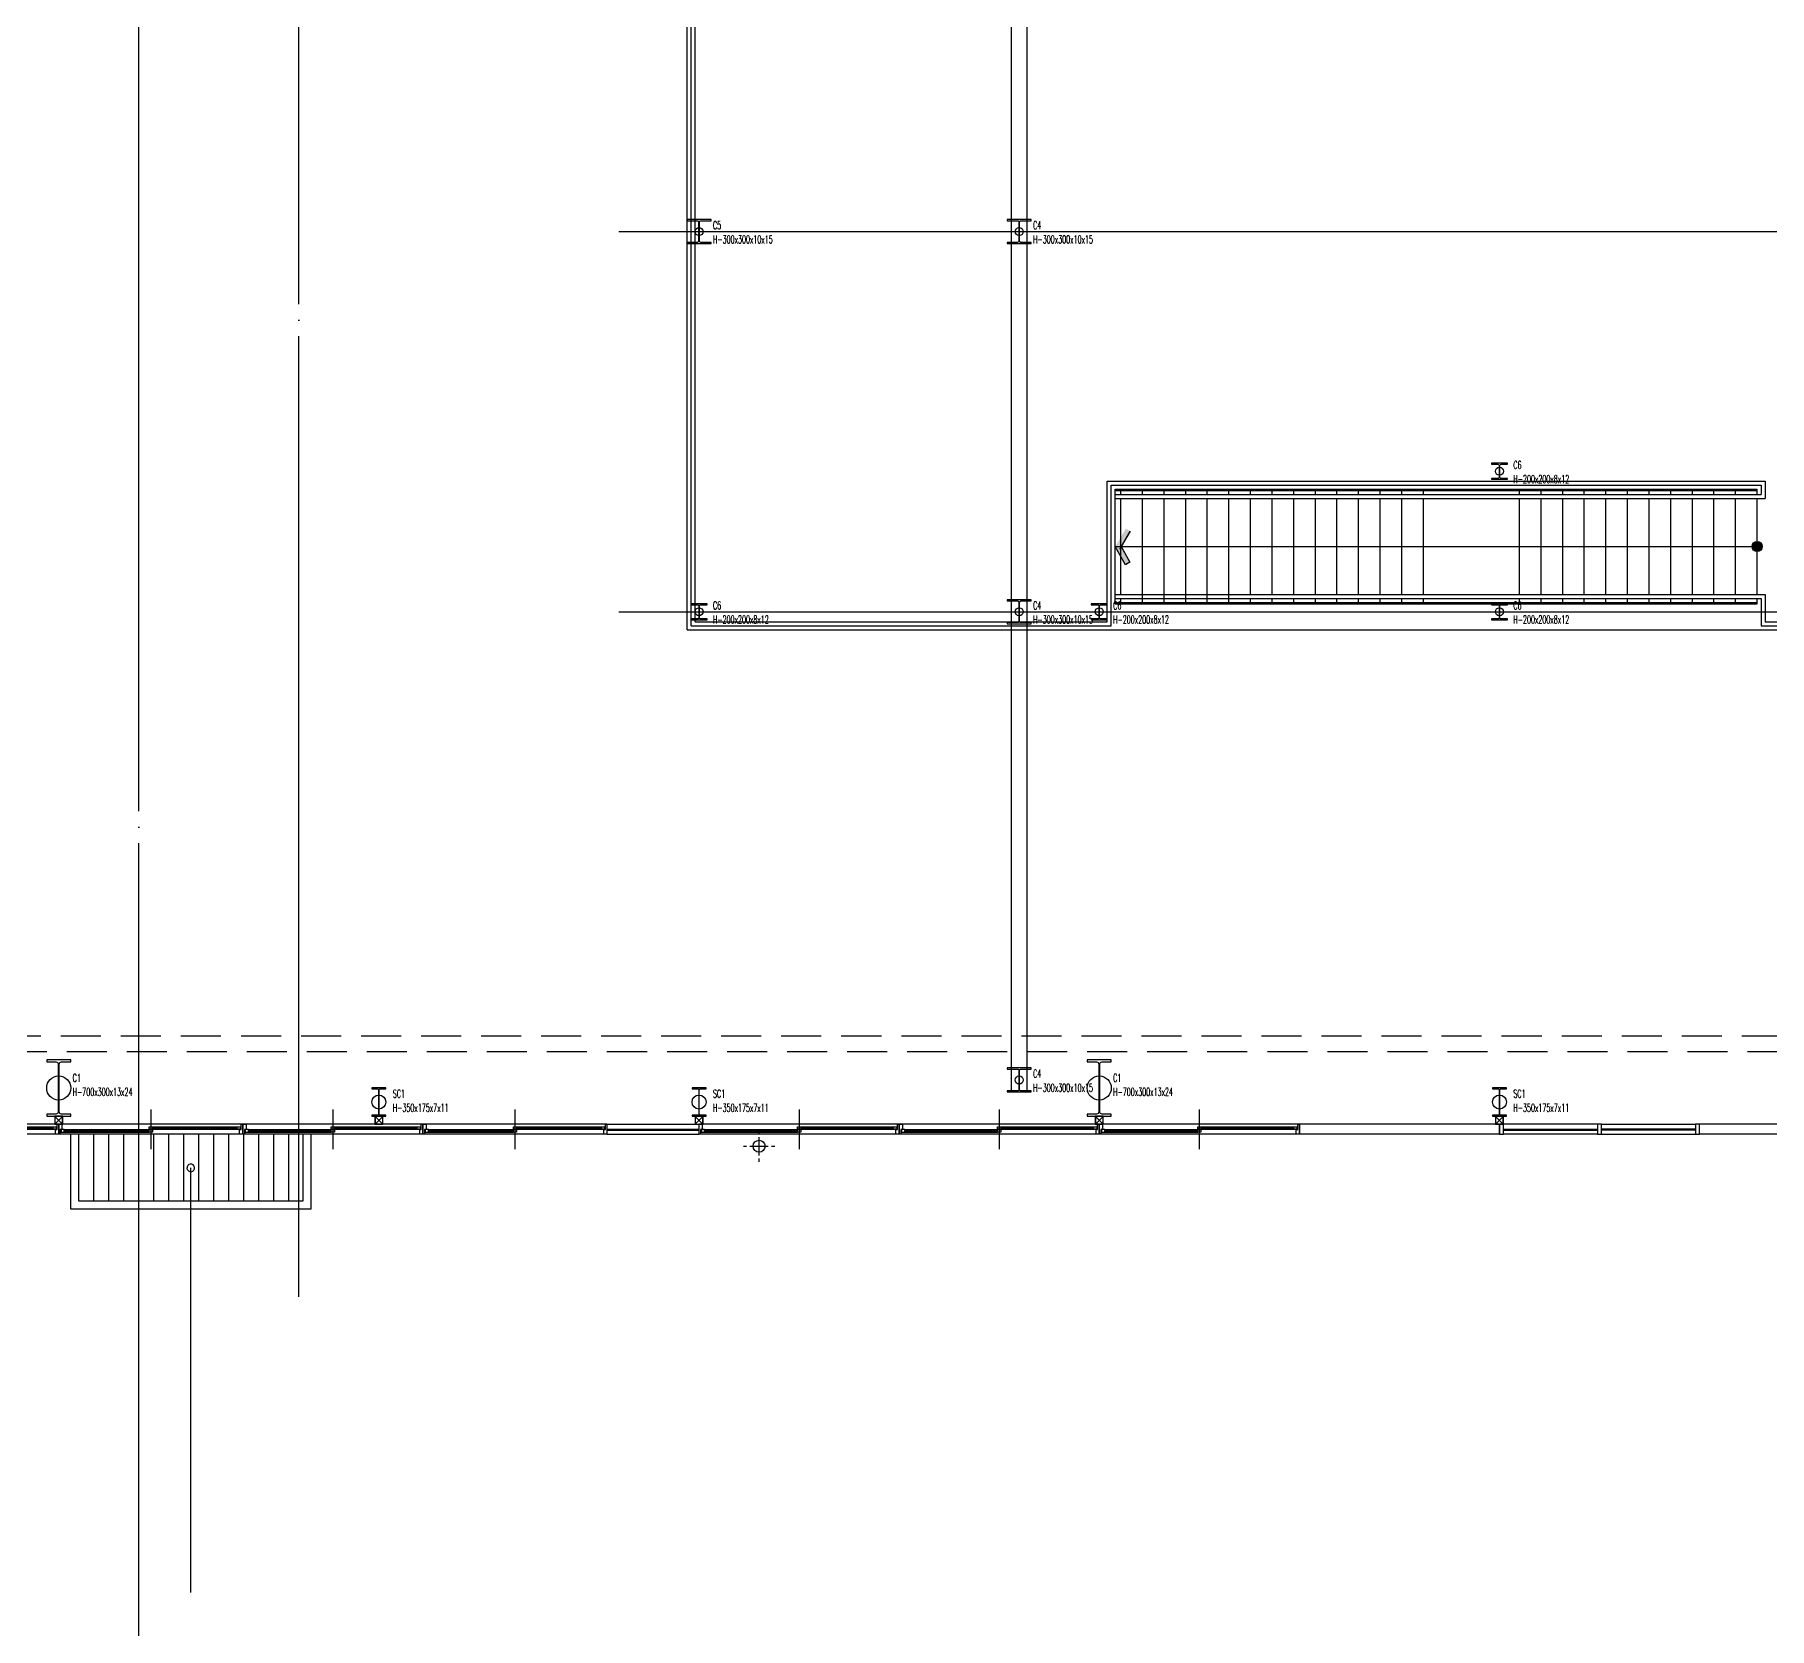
# Model space of a CAD drawing. Header units: millimetres. Extents: x 10462777 to 22643323, y 453826 to 1389191.
# Drawn here: x 11488073 to 11509745, y 562207 to 582117 of the extents above; entities that cross this region are included whole.
import ezdxf
from ezdxf.enums import TextEntityAlignment as Align

# ---------------------------------------------------------------- set-up
doc = ezdxf.new("R2010")
doc.units = ezdxf.units.MM
doc.header["$LTSCALE"] = 200
doc.header["$MEASUREMENT"] = 0
doc.linetypes.add('CEN', pattern=[62, 60, -1, 0, -1])
doc.linetypes.add('HIDDEN', pattern=[3.75, 2.5, -1.25])
doc.layers.get('0').update_dxf_attribs({"linetype": 'CONTINUOUS'})
for name, color, linetype in [('CEN', 1, 'CONTINUOUS'), ('CEN2', 8, 'CEN'), ('COL', 2, 'CONTINUOUS'), ('EL', 9, 'CONTINUOUS'), ('HAT', 5, 'CONTINUOUS'), ('HATCH', 8, 'CONTINUOUS'), ('lea', 7, 'CONTINUOUS'), ('lead', 7, 'CONTINUOUS'), ('panel', 4, 'CONTINUOUS'), ('PIPE', 4, 'CONTINUOUS'), ('tab6', 5, 'HIDDEN'), ('win', 6, 'CONTINUOUS')]:
    doc.layers.add(name, color=color, linetype=linetype)
doc.layers.add('No_Print', color=153, linetype='CONTINUOUS', plot=False)
doc.styles.add('HYwulM', font='txt.shx ', dxfattribs={"bigfont": ' whgtxt.shx'})

msp = doc.modelspace()

# ---------------------------------------------------------------- hatches: boundary and pattern name
at = {"layer": 'EL'}
h = msp.add_hatch(color=253, dxfattribs=at)
h.paths.add_polyline_path([(11501705.11983, 575945.75645), (11501760.67752, 575912.99071), (11501647.76989, 575721.54417), (11501573.2949, 575722.23366)])
h.paths.add_polyline_path([(11501757.1058, 575527.19293), (11501700.951, 575495.46143), (11501573.2949, 575722.23366), (11501647.28082, 575721.5487)])
h = msp.add_hatch(color=253, dxfattribs=at)
h.paths.add_polyline_path([(11509593.2949, 575784.73366), (11509593.2949, 575659.73366, 1)])
h.paths.add_polyline_path([(11509593.2949, 575784.73366, 0.4142135624), (11509530.7949, 575722.23366), (11509593.2949, 575722.23366)])
h.paths.add_polyline_path([(11509593.2949, 575659.73366), (11509593.2949, 575722.23366), (11509530.7949, 575722.23366, 0.4142135624)])

# ---------------------------------------------------------------- linework, layer by layer
at = {"color": 253}
for p, q in [((11488523.2949, 567442.23366), (11488523.2949, 568379.73366)), ((11488623.2949, 567542.23366), (11488623.2949, 568379.73366)), ((11491423.2949, 568379.73366), (11491423.2949, 567542.23366)), ((11491523.2949, 568379.73366), (11491523.2949, 567442.23366)), ((11491523.2949, 567442.23366), (11488523.2949, 567442.23366)), ((11491423.2949, 567542.23366), (11488623.2949, 567542.23366))]:
    msp.add_line(p, q, dxfattribs=at)
at = {"layer": 'CEN', "color": 253}
for p, q in [((11495373.2949, 579657.23366), (11513704.26752, 579657.23366)), ((11495373.2949, 574907.23366), (11513704.26752, 574907.23366))]:
    msp.add_line(p, q, dxfattribs=at)
at = {"layer": 'CEN2', "color": 253}
for p, q in [((11491373.2949, 566349.28543), (11491373.2949, 613829.28543)), ((11489373.2949, 560014.35276), (11489373.2949, 592907.23366))]:
    msp.add_line(p, q, dxfattribs=at)
at = {"layer": 'COL', "color": 253}
for points in [[(11496368.2949, 579538.23366, -0.4142135624), (11496352.2949, 579522.23366), (11496223.2949, 579522.23366), (11496223.2949, 579507.23366), (11496523.2949, 579507.23366), (11496523.2949, 579522.23366), (11496394.2949, 579522.23366, -0.4142135624), (11496378.2949, 579538.23366), (11496378.2949, 579776.23366, -0.4142135624), (11496394.2949, 579792.23366), (11496523.2949, 579792.23366), (11496523.2949, 579807.23366), (11496223.2949, 579807.23366), (11496223.2949, 579792.23366), (11496352.2949, 579792.23366, -0.4142135624), (11496368.2949, 579776.23366)], [(11500368.2949, 579538.23366, -0.4142135624), (11500352.2949, 579522.23366), (11500223.2949, 579522.23366), (11500223.2949, 579507.23366), (11500523.2949, 579507.23366), (11500523.2949, 579522.23366), (11500394.2949, 579522.23366, -0.4142135624), (11500378.2949, 579538.23366), (11500378.2949, 579776.23366, -0.4142135624), (11500394.2949, 579792.23366), (11500523.2949, 579792.23366), (11500523.2949, 579807.23366), (11500223.2949, 579807.23366), (11500223.2949, 579792.23366), (11500352.2949, 579792.23366, -0.4142135624), (11500368.2949, 579776.23366)], [(11506369.2949, 576590.23366, -0.4142135624), (11506353.2949, 576574.23366), (11506273.2949, 576574.23366), (11506273.2949, 576562.23366), (11506473.2949, 576562.23366), (11506473.2949, 576574.23366), (11506393.2949, 576574.23366, -0.4142135624), (11506377.2949, 576590.23366), (11506377.2949, 576734.23366, -0.4142135624), (11506393.2949, 576750.23366), (11506473.2949, 576750.23366), (11506473.2949, 576762.23366), (11506273.2949, 576762.23366), (11506273.2949, 576750.23366), (11506353.2949, 576750.23366, -0.4142135624), (11506369.2949, 576734.23366)], [(11496369.2949, 574835.23366, -0.4142135624), (11496353.2949, 574819.23366), (11496273.2949, 574819.23366), (11496273.2949, 574807.23366), (11496473.2949, 574807.23366), (11496473.2949, 574819.23366), (11496393.2949, 574819.23366, -0.4142135624), (11496377.2949, 574835.23366), (11496377.2949, 574979.23366, -0.4142135624), (11496393.2949, 574995.23366), (11496473.2949, 574995.23366), (11496473.2949, 575007.23366), (11496273.2949, 575007.23366), (11496273.2949, 574995.23366), (11496353.2949, 574995.23366, -0.4142135624), (11496369.2949, 574979.23366)], [(11500368.2949, 574788.23366, -0.4142135624), (11500352.2949, 574772.23366), (11500223.2949, 574772.23366), (11500223.2949, 574757.23366), (11500523.2949, 574757.23366), (11500523.2949, 574772.23366), (11500394.2949, 574772.23366, -0.4142135624), (11500378.2949, 574788.23366), (11500378.2949, 575026.23366, -0.4142135624), (11500394.2949, 575042.23366), (11500523.2949, 575042.23366), (11500523.2949, 575057.23366), (11500223.2949, 575057.23366), (11500223.2949, 575042.23366), (11500352.2949, 575042.23366, -0.4142135624), (11500368.2949, 575026.23366)], [(11501369.2949, 574835.23366, -0.4142135624), (11501353.2949, 574819.23366), (11501273.2949, 574819.23366), (11501273.2949, 574807.23366), (11501473.2949, 574807.23366), (11501473.2949, 574819.23366), (11501393.2949, 574819.23366, -0.4142135624), (11501377.2949, 574835.23366), (11501377.2949, 574979.23366, -0.4142135624), (11501393.2949, 574995.23366), (11501473.2949, 574995.23366), (11501473.2949, 575007.23366), (11501273.2949, 575007.23366), (11501273.2949, 574995.23366), (11501353.2949, 574995.23366, -0.4142135624), (11501369.2949, 574979.23366)], [(11506369.2949, 574835.23366, -0.4142135624), (11506353.2949, 574819.23366), (11506273.2949, 574819.23366), (11506273.2949, 574807.23366), (11506473.2949, 574807.23366), (11506473.2949, 574819.23366), (11506393.2949, 574819.23366, -0.4142135624), (11506377.2949, 574835.23366), (11506377.2949, 574979.23366, -0.4142135624), (11506393.2949, 574995.23366), (11506473.2949, 574995.23366), (11506473.2949, 575007.23366), (11506273.2949, 575007.23366), (11506273.2949, 574995.23366), (11506353.2949, 574995.23366, -0.4142135624), (11506369.2949, 574979.23366)], [(11488366.7949, 568659.23366, -0.4142135624), (11488338.7949, 568631.23366), (11488223.2949, 568631.23366), (11488223.2949, 568607.23366), (11488523.2949, 568607.23366), (11488523.2949, 568631.23366), (11488407.7949, 568631.23366, -0.4142135624), (11488379.7949, 568659.23366), (11488379.7949, 569255.23366, -0.4142135624), (11488407.7949, 569283.23366), (11488523.2949, 569283.23366), (11488523.2949, 569307.23366), (11488223.2949, 569307.23366), (11488223.2949, 569283.23366), (11488338.7949, 569283.23366, -0.4142135624), (11488366.7949, 569255.23366)], [(11501366.7949, 568659.23366, -0.4142135624), (11501338.7949, 568631.23366), (11501223.2949, 568631.23366), (11501223.2949, 568607.23366), (11501523.2949, 568607.23366), (11501523.2949, 568631.23366), (11501407.7949, 568631.23366, -0.4142135624), (11501379.7949, 568659.23366), (11501379.7949, 569255.23366, -0.4142135624), (11501407.7949, 569283.23366), (11501523.2949, 569283.23366), (11501523.2949, 569307.23366), (11501223.2949, 569307.23366), (11501223.2949, 569283.23366), (11501338.7949, 569283.23366, -0.4142135624), (11501366.7949, 569255.23366)], [(11500368.2949, 568938.23366, -0.4142135624), (11500352.2949, 568922.23366), (11500223.2949, 568922.23366), (11500223.2949, 568907.23366), (11500523.2949, 568907.23366), (11500523.2949, 568922.23366), (11500394.2949, 568922.23366, -0.4142135624), (11500378.2949, 568938.23366), (11500378.2949, 569176.23366, -0.4142135624), (11500394.2949, 569192.23366), (11500523.2949, 569192.23366), (11500523.2949, 569207.23366), (11500223.2949, 569207.23366), (11500223.2949, 569192.23366), (11500352.2949, 569192.23366, -0.4142135624), (11500368.2949, 569176.23366)], [(11492369.7949, 568632.23366, -0.4142135624), (11492355.7949, 568618.23366), (11492285.7949, 568618.23366), (11492285.7949, 568607.23366), (11492460.7949, 568607.23366), (11492460.7949, 568618.23366), (11492390.7949, 568618.23366, -0.4142135624), (11492376.7949, 568632.23366), (11492376.7949, 568932.23366, -0.4142135624), (11492390.7949, 568946.23366), (11492460.7949, 568946.23366), (11492460.7949, 568957.23366), (11492285.7949, 568957.23366), (11492285.7949, 568946.23366), (11492355.7949, 568946.23366, -0.4142135624), (11492369.7949, 568932.23366)], [(11496369.7949, 568632.23366, -0.4142135624), (11496355.7949, 568618.23366), (11496285.7949, 568618.23366), (11496285.7949, 568607.23366), (11496460.7949, 568607.23366), (11496460.7949, 568618.23366), (11496390.7949, 568618.23366, -0.4142135624), (11496376.7949, 568632.23366), (11496376.7949, 568932.23366, -0.4142135624), (11496390.7949, 568946.23366), (11496460.7949, 568946.23366), (11496460.7949, 568957.23366), (11496285.7949, 568957.23366), (11496285.7949, 568946.23366), (11496355.7949, 568946.23366, -0.4142135624), (11496369.7949, 568932.23366)], [(11506369.7949, 568632.23366, -0.4142135624), (11506355.7949, 568618.23366), (11506285.7949, 568618.23366), (11506285.7949, 568607.23366), (11506460.7949, 568607.23366), (11506460.7949, 568618.23366), (11506390.7949, 568618.23366, -0.4142135624), (11506376.7949, 568632.23366), (11506376.7949, 568932.23366, -0.4142135624), (11506390.7949, 568946.23366), (11506460.7949, 568946.23366), (11506460.7949, 568957.23366), (11506285.7949, 568957.23366), (11506285.7949, 568946.23366), (11506355.7949, 568946.23366, -0.4142135624), (11506369.7949, 568932.23366)]]:
    msp.add_lwpolyline(points, format="xyb", close=True, dxfattribs=at)
at = {"layer": 'EL', "color": 253, "ltscale": 10}
for p, q in [((11496273.2949, 574732.23366), (11496273.2949, 590651.23366)), ((11496323.2949, 574782.23366), (11496323.2949, 590601.23366)), ((11501473.2949, 574782.23366), (11501473.2949, 576537.23366)), ((11501523.2949, 574732.23366), (11501523.2949, 576487.23366)), ((11501573.2949, 575007.23366), (11501573.2949, 576437.23366)), ((11501573.2949, 575122.23366), (11509693.2949, 575122.23366)), ((11501573.2949, 575072.23366), (11509643.2949, 575072.23366)), ((11501573.2949, 575022.23366), (11509593.2949, 575022.23366)), ((11501573.2949, 575007.23366), (11509593.2949, 575007.23366)), ((11496273.2949, 574732.23366), (11501523.2949, 574732.23366)), ((11496323.2949, 574782.23366), (11501473.2949, 574782.23366)), ((11509643.2949, 574732.23366), (11511638.29521, 574732.23366)), ((11509693.2949, 574782.23366), (11511638.29521, 574782.23366))]:
    msp.add_line(p, q, dxfattribs=at)
at = {"layer": 'EL', "color": 253}
for p, q in [((11501473.2949, 576537.23366), (11509693.2949, 576537.23366)), ((11501523.2949, 576487.23366), (11509643.2949, 576487.23366)), ((11509643.2949, 576487.23366), (11509643.2949, 576372.23366)), ((11509693.2949, 576537.23366), (11509693.2949, 576322.23366)), ((11501573.2949, 576437.23366), (11509593.2949, 576437.23366)), ((11501573.2949, 576422.23366), (11509593.2949, 576422.23366)), ((11501573.2949, 576372.23366), (11509643.2949, 576372.23366)), ((11501573.2949, 576322.23366), (11509693.2949, 576322.23366)), ((11501643.2949, 576372.23366), (11501643.2949, 576422.23366)), ((11501643.2949, 575122.23366), (11501643.2949, 576322.23366)), ((11501913.2949, 576372.23366), (11501913.2949, 576422.23366)), ((11501913.2949, 575022.23366), (11501913.2949, 576322.23366)), ((11502183.2949, 576372.23366), (11502183.2949, 576422.23366)), ((11502183.2949, 575022.23366), (11502183.2949, 576322.23366)), ((11502453.2949, 576372.23366), (11502453.2949, 576422.23366)), ((11502453.2949, 575022.23366), (11502453.2949, 576322.23366)), ((11502723.2949, 576372.23366), (11502723.2949, 576422.23366)), ((11502723.2949, 575022.23366), (11502723.2949, 576322.23366)), ((11502993.2949, 576372.23366), (11502993.2949, 576422.23366)), ((11502993.2949, 575022.23366), (11502993.2949, 576322.23366)), ((11503263.2949, 576372.23366), (11503263.2949, 576422.23366)), ((11503263.2949, 575122.23366), (11503263.2949, 576322.23366)), ((11503533.2949, 576372.23366), (11503533.2949, 576422.23366)), ((11503533.2949, 575122.23366), (11503533.2949, 576322.23366)), ((11503803.2949, 576372.23366), (11503803.2949, 576422.23366)), ((11503803.2949, 575122.23366), (11503803.2949, 576322.23366)), ((11504073.2949, 576372.23366), (11504073.2949, 576422.23366)), ((11504073.2949, 575122.23366), (11504073.2949, 576322.23366)), ((11504343.2949, 576372.23366), (11504343.2949, 576422.23366)), ((11504343.2949, 575122.23366), (11504343.2949, 576322.23366)), ((11504613.2949, 576372.23366), (11504613.2949, 576422.23366)), ((11504613.2949, 575122.23366), (11504613.2949, 576322.23366)), ((11504883.2949, 576372.23366), (11504883.2949, 576422.23366)), ((11504883.2949, 575122.23366), (11504883.2949, 576322.23366)), ((11505153.2949, 576372.23366), (11505153.2949, 576422.23366)), ((11505153.2949, 575122.23366), (11505153.2949, 576322.23366)), ((11505423.2949, 576372.23366), (11505423.2949, 576422.23366)), ((11505423.2949, 575122.23366), (11505423.2949, 576322.23366)), ((11506623.2949, 576372.23366), (11506623.2949, 576422.23366)), ((11506623.2949, 575122.23366), (11506623.2949, 576322.23366)), ((11506893.2949, 576372.23366), (11506893.2949, 576422.23366)), ((11506893.2949, 575122.23366), (11506893.2949, 576322.23366)), ((11507163.2949, 576372.23366), (11507163.2949, 576422.23366)), ((11507163.2949, 575122.23366), (11507163.2949, 576322.23366)), ((11507433.2949, 576372.23366), (11507433.2949, 576422.23366)), ((11507433.2949, 575122.23366), (11507433.2949, 576322.23366)), ((11507703.2949, 576372.23366), (11507703.2949, 576422.23366)), ((11507703.2949, 575122.23366), (11507703.2949, 576322.23366)), ((11507973.2949, 576372.23366), (11507973.2949, 576422.23366)), ((11507973.2949, 575122.23366), (11507973.2949, 576322.23366)), ((11508243.2949, 576372.23366), (11508243.2949, 576422.23366)), ((11508243.2949, 575122.23366), (11508243.2949, 576322.23366)), ((11508513.2949, 576372.23366), (11508513.2949, 576422.23366)), ((11508513.2949, 575122.23366), (11508513.2949, 576322.23366)), ((11508783.2949, 576372.23366), (11508783.2949, 576422.23366)), ((11508783.2949, 575122.23366), (11508783.2949, 576322.23366)), ((11509053.2949, 576372.23366), (11509053.2949, 576422.23366)), ((11509053.2949, 575122.23366), (11509053.2949, 576322.23366)), ((11509323.2949, 576372.23366), (11509323.2949, 576422.23366)), ((11509323.2949, 575122.23366), (11509323.2949, 576322.23366)), ((11509593.2949, 576422.23366), (11509593.2949, 576437.23366)), ((11509593.2949, 576372.23366), (11509593.2949, 576422.23366)), ((11509593.2949, 575122.23366), (11509593.2949, 576322.23366)), ((11501628.85259, 575689.46793), (11501760.67752, 575912.99071)), ((11501760.67752, 575912.99071), (11501647.52143, 575721.12289)), ((11501700.951, 575495.46143), (11501573.2949, 575722.23366)), ((11501573.2949, 575722.23366), (11509593.2949, 575722.23366)), ((11501647.52143, 575721.12289), (11501757.1058, 575527.19293)), ((11501757.1058, 575527.19293), (11501700.951, 575495.46143)), ((11501643.2949, 575022.23366), (11501643.2949, 575072.23366)), ((11503263.2949, 575022.23366), (11503263.2949, 575072.23366)), ((11503533.2949, 575022.23366), (11503533.2949, 575072.23366)), ((11503803.2949, 575022.23366), (11503803.2949, 575072.23366)), ((11504073.2949, 575022.23366), (11504073.2949, 575072.23366)), ((11504343.2949, 575022.23366), (11504343.2949, 575072.23366)), ((11504613.2949, 575022.23366), (11504613.2949, 575072.23366)), ((11504883.2949, 575022.23366), (11504883.2949, 575072.23366)), ((11505153.2949, 575022.23366), (11505153.2949, 575072.23366)), ((11505423.2949, 575022.23366), (11505423.2949, 575072.23366)), ((11506623.2949, 575022.23366), (11506623.2949, 575072.23366)), ((11506893.2949, 575022.23366), (11506893.2949, 575072.23366)), ((11507163.2949, 575022.23366), (11507163.2949, 575072.23366)), ((11507433.2949, 575022.23366), (11507433.2949, 575072.23366)), ((11507703.2949, 575022.23366), (11507703.2949, 575072.23366)), ((11507973.2949, 575022.23366), (11507973.2949, 575072.23366)), ((11508243.2949, 575022.23366), (11508243.2949, 575072.23366)), ((11508513.2949, 575022.23366), (11508513.2949, 575072.23366)), ((11508783.2949, 575022.23366), (11508783.2949, 575072.23366)), ((11509053.2949, 575022.23366), (11509053.2949, 575072.23366)), ((11509323.2949, 575022.23366), (11509323.2949, 575072.23366)), ((11509593.2949, 575007.23366), (11509593.2949, 575072.23366)), ((11509643.2949, 575072.23366), (11509643.2949, 574732.23366)), ((11509643.2949, 575022.23366), (11509643.2949, 575007.23366)), ((11509693.2949, 575122.23366), (11509693.2949, 574782.23366))]:
    msp.add_line(p, q, dxfattribs=at)
msp.add_circle((11509593.2949, 575722.23366), 62.5, dxfattribs=at)
at = {"layer": 'HAT', "color": 253, "linetype": 'Continuous'}
for p, q in [((11488624.16205, 567542.23366), (11488624.16205, 568379.73366)), ((11488811.66205, 567542.23366), (11488811.66205, 568379.73366)), ((11488999.16205, 567542.23366), (11488999.16205, 568379.73366)), ((11489186.66205, 567542.23366), (11489186.66205, 568379.73366)), ((11489374.16205, 567542.23366), (11489374.16205, 568379.73366)), ((11489561.66205, 567542.23366), (11489561.66205, 568379.73366)), ((11489749.16205, 567542.23366), (11489749.16205, 568379.73366)), ((11489936.66205, 567542.23366), (11489936.66205, 568379.73366)), ((11490124.16205, 567542.23366), (11490124.16205, 568379.73366)), ((11490311.66205, 567542.23366), (11490311.66205, 568379.73366)), ((11490499.16205, 567542.23366), (11490499.16205, 568379.73366)), ((11490686.66205, 567542.23366), (11490686.66205, 568379.73366)), ((11490874.16205, 567542.23366), (11490874.16205, 568379.73366)), ((11491061.66205, 567542.23366), (11491061.66205, 568379.73366)), ((11491249.16205, 567542.23366), (11491249.16205, 568379.73366))]:
    msp.add_line(p, q, dxfattribs=at)
at = {"layer": 'HATCH', "color": 253}
for p, q in [((11496928.2949, 568229.73366), (11496968.2949, 568229.73366)), ((11497008.2949, 568229.73366), (11497238.2949, 568229.73366)), ((11497123.2949, 568384.73366), (11497123.2949, 568424.73366)), ((11497123.2949, 568114.73366), (11497123.2949, 568344.73366)), ((11497278.2949, 568229.73366), (11497318.2949, 568229.73366)), ((11497123.2949, 568034.73366), (11497123.2949, 568074.73366))]:
    msp.add_line(p, q, dxfattribs=at)
msp.add_ellipse((11497123.2949, 568229.73366), major_axis=(-53.03301, 53.03301), ratio=1, start_param=-0.7853981634, end_param=5.4977871438, dxfattribs=at)
at = {"layer": 'lea', "color": 253}
for start, end in [(29.6411846, 209.6411846), (209.6411846, 29.6411846)]:
    msp.add_arc((11490023.2949, 567958.81957), 48.21429, start, end, dxfattribs=at)
at = {"layer": 'lead', "color": 253}
msp.add_line((11490023.2949, 562654.92133), (11490023.2949, 567958.81957), dxfattribs=at)
at = {"layer": 'No_Print', "color": 253}
for centre, radius in [((11496373.2949, 579657.23366), 50), ((11500373.2949, 579657.23366), 50), ((11506373.2949, 576662.23366), 50), ((11496373.2949, 574907.23366), 50), ((11500373.2949, 574907.23366), 50), ((11501373.2949, 574907.23366), 50), ((11506373.2949, 574907.23366), 50), ((11488373.2949, 568957.23366), 150), ((11500373.2949, 569057.23366), 50), ((11501373.2949, 568957.23366), 150), ((11492373.2949, 568782.23366), 87.5), ((11496373.2949, 568782.23366), 87.5), ((11506373.2949, 568782.23366), 87.5)]:
    msp.add_circle(centre, radius, dxfattribs=at)
at = {"layer": 'panel', "color": 253}
for p, q in [((11496223.2949, 574682.23366), (11496223.2949, 590701.23366)), ((11496223.2949, 574682.23366), (11511638.29521, 574682.23366)), ((11506373.2949, 568504.73366), (11503873.2949, 568504.73366)), ((11503873.2949, 568379.73366), (11503873.2949, 568504.73366)), ((11506373.2949, 568379.73366), (11506373.2949, 568504.73366)), ((11511625.7949, 568504.73366), (11508873.2949, 568504.73366)), ((11508873.2949, 568379.73366), (11508873.2949, 568504.73366)), ((11506373.2949, 568379.73366), (11503873.2949, 568379.73366)), ((11511750.7949, 568379.73366), (11508873.2949, 568379.73366))]:
    msp.add_line(p, q, dxfattribs=at)
at = {"layer": 'PIPE', "color": 253}
for p, q in [((11488325.5949, 568507.03366), (11488420.9949, 568602.43366)), ((11488420.9949, 568507.03366), (11488325.5949, 568602.43366)), ((11492325.5949, 568507.03366), (11492420.9949, 568602.43366)), ((11492420.9949, 568507.03366), (11492325.5949, 568602.43366)), ((11496325.5949, 568507.03366), (11496420.9949, 568602.43366)), ((11496420.9949, 568507.03366), (11496325.5949, 568602.43366)), ((11501325.5949, 568507.03366), (11501420.9949, 568602.43366)), ((11501420.9949, 568507.03366), (11501325.5949, 568602.43366)), ((11506325.5949, 568507.03366), (11506420.9949, 568602.43366)), ((11506420.9949, 568507.03366), (11506325.5949, 568602.43366))]:
    msp.add_line(p, q, dxfattribs=at)
for points in [[(11488423.2949, 568504.73366), (11488423.2949, 568604.73366), (11488323.2949, 568604.73366), (11488323.2949, 568504.73366)], [(11488420.9949, 568507.03366), (11488420.9949, 568602.43366), (11488325.5949, 568602.43366), (11488325.5949, 568507.03366)], [(11492423.2949, 568504.73366), (11492423.2949, 568604.73366), (11492323.2949, 568604.73366), (11492323.2949, 568504.73366)], [(11492420.9949, 568507.03366), (11492420.9949, 568602.43366), (11492325.5949, 568602.43366), (11492325.5949, 568507.03366)], [(11496423.2949, 568504.73366), (11496423.2949, 568604.73366), (11496323.2949, 568604.73366), (11496323.2949, 568504.73366)], [(11496420.9949, 568507.03366), (11496420.9949, 568602.43366), (11496325.5949, 568602.43366), (11496325.5949, 568507.03366)], [(11501423.2949, 568504.73366), (11501423.2949, 568604.73366), (11501323.2949, 568604.73366), (11501323.2949, 568504.73366)], [(11501420.9949, 568507.03366), (11501420.9949, 568602.43366), (11501325.5949, 568602.43366), (11501325.5949, 568507.03366)], [(11506423.2949, 568504.73366), (11506423.2949, 568604.73366), (11506323.2949, 568604.73366), (11506323.2949, 568504.73366)], [(11506420.9949, 568507.03366), (11506420.9949, 568602.43366), (11506325.5949, 568602.43366), (11506325.5949, 568507.03366)]]:
    msp.add_lwpolyline(points, close=True, dxfattribs=at)
at = {"layer": 'tab6', "color": 253, "linetype": 'Continuous'}
for p, q in [((11500273.2949, 592407.23366), (11500273.2949, 568907.23366)), ((11500473.2949, 568907.23366), (11500473.2949, 592407.23366)), ((11500273.2949, 568907.23366), (11500473.2949, 568907.23366))]:
    msp.add_line(p, q, dxfattribs=at)
at = {"layer": 'tab6', "color": 253}
for p, q in [((11436650.7949, 569607.23366), (11511473.2949, 569607.23366)), ((11511473.2949, 569407.23366), (11436650.7949, 569407.23366))]:
    msp.add_line(p, q, dxfattribs=at)
at = {"layer": 'win', "color": 253}
for p, q in [((11489523.2949, 568688.01032), (11489523.2949, 568191.06089)), ((11491798.2949, 568688.01032), (11491798.2949, 568191.06089)), ((11494073.2949, 568688.01032), (11494073.2949, 568191.06089)), ((11497623.2949, 568688.01032), (11497623.2949, 568191.06089)), ((11500123.2949, 568688.01032), (11500123.2949, 568191.06089)), ((11502623.2949, 568688.01032), (11502623.2949, 568191.06089)), ((11488373.2949, 568504.73366), (11486123.2949, 568504.73366)), ((11487268.2949, 568472.73366), (11488303.2949, 568472.73366)), ((11487268.2949, 568461.73366), (11488303.2949, 568461.73366)), ((11487268.2949, 568453.73366), (11488303.2949, 568453.73366)), ((11487268.2949, 568442.73366), (11488343.2949, 568442.73366)), ((11490673.2949, 568504.73366), (11488373.2949, 568504.73366)), ((11489543.2949, 568472.73366), (11490603.2949, 568472.73366)), ((11489543.2949, 568461.73366), (11490603.2949, 568461.73366)), ((11489543.2949, 568453.73366), (11490603.2949, 568453.73366)), ((11489543.2949, 568442.73366), (11490643.2949, 568442.73366)), ((11492923.2949, 568504.73366), (11490673.2949, 568504.73366)), ((11491818.2949, 568472.73366), (11492853.2949, 568472.73366)), ((11491818.2949, 568461.73366), (11492853.2949, 568461.73366)), ((11491818.2949, 568453.73366), (11492853.2949, 568453.73366)), ((11491818.2949, 568442.73366), (11492893.2949, 568442.73366)), ((11495223.2949, 568504.73366), (11492923.2949, 568504.73366)), ((11494093.2949, 568472.73366), (11495153.2949, 568472.73366)), ((11494093.2949, 568461.73366), (11495153.2949, 568461.73366)), ((11494093.2949, 568453.73366), (11495153.2949, 568453.73366)), ((11494093.2949, 568442.73366), (11495193.2949, 568442.73366)), ((11495223.2949, 568504.73366), (11496373.2949, 568504.73366)), ((11495223.2949, 568442.23366), (11496373.2949, 568442.23366)), ((11498873.2949, 568504.73366), (11496373.2949, 568504.73366)), ((11497643.2949, 568472.73366), (11498803.2949, 568472.73366)), ((11497643.2949, 568461.73366), (11498803.2949, 568461.73366)), ((11497643.2949, 568453.73366), (11498803.2949, 568453.73366)), ((11497643.2949, 568442.73366), (11498843.2949, 568442.73366)), ((11501373.2949, 568504.73366), (11498873.2949, 568504.73366)), ((11500143.2949, 568472.73366), (11501303.2949, 568472.73366)), ((11500143.2949, 568461.73366), (11501303.2949, 568461.73366)), ((11500143.2949, 568453.73366), (11501303.2949, 568453.73366)), ((11500143.2949, 568442.73366), (11501343.2949, 568442.73366)), ((11503873.2949, 568504.73366), (11501373.2949, 568504.73366)), ((11502643.2949, 568472.73366), (11503803.2949, 568472.73366)), ((11502643.2949, 568461.73366), (11503803.2949, 568461.73366)), ((11502643.2949, 568453.73366), (11503803.2949, 568453.73366)), ((11502643.2949, 568442.73366), (11503843.2949, 568442.73366)), ((11506373.2949, 568504.73366), (11506373.2949, 568379.73366)), ((11506423.2949, 568504.73366), (11506373.2949, 568504.73366)), ((11507598.2949, 568504.73366), (11506423.2949, 568504.73366)), ((11506423.2949, 568379.73366), (11506423.2949, 568504.73366)), ((11506423.2949, 568442.23366), (11507598.2949, 568442.23366)), ((11507598.2949, 568504.73366), (11507598.2949, 568379.73366)), ((11507648.2949, 568504.73366), (11507598.2949, 568504.73366)), ((11507648.2949, 568504.73366), (11508823.2949, 568504.73366)), ((11507648.2949, 568379.73366), (11507648.2949, 568504.73366)), ((11508823.2949, 568442.23366), (11507648.2949, 568442.23366)), ((11508823.2949, 568504.73366), (11508823.2949, 568379.73366)), ((11508873.2949, 568504.73366), (11508823.2949, 568504.73366)), ((11508873.2949, 568379.73366), (11508873.2949, 568504.73366)), ((11488373.2949, 568379.73366), (11486123.2949, 568379.73366)), ((11490673.2949, 568379.73366), (11488373.2949, 568379.73366)), ((11488443.2949, 568436.73366), (11489503.2949, 568436.73366)), ((11488443.2949, 568425.73366), (11489503.2949, 568425.73366)), ((11488443.2949, 568417.73366), (11489503.2949, 568417.73366)), ((11488443.2949, 568406.73366), (11489503.2949, 568406.73366)), ((11492923.2949, 568379.73366), (11490673.2949, 568379.73366)), ((11490743.2949, 568436.73366), (11491778.2949, 568436.73366)), ((11490743.2949, 568425.73366), (11491778.2949, 568425.73366)), ((11490743.2949, 568417.73366), (11491778.2949, 568417.73366)), ((11490743.2949, 568406.73366), (11491778.2949, 568406.73366)), ((11495223.2949, 568379.73366), (11492923.2949, 568379.73366)), ((11492993.2949, 568436.73366), (11494053.2949, 568436.73366)), ((11492993.2949, 568425.73366), (11494053.2949, 568425.73366)), ((11492993.2949, 568417.73366), (11494053.2949, 568417.73366)), ((11492993.2949, 568406.73366), (11494053.2949, 568406.73366)), ((11495223.2949, 568430.23366), (11496373.2949, 568430.23366)), ((11495223.2949, 568379.73366), (11496373.2949, 568379.73366)), ((11498873.2949, 568379.73366), (11496373.2949, 568379.73366)), ((11496443.2949, 568436.73366), (11497603.2949, 568436.73366)), ((11496443.2949, 568425.73366), (11497603.2949, 568425.73366)), ((11496443.2949, 568417.73366), (11497603.2949, 568417.73366)), ((11496443.2949, 568406.73366), (11497603.2949, 568406.73366)), ((11501373.2949, 568379.73366), (11498873.2949, 568379.73366)), ((11498943.2949, 568436.73366), (11500103.2949, 568436.73366)), ((11498943.2949, 568425.73366), (11500103.2949, 568425.73366)), ((11498943.2949, 568417.73366), (11500103.2949, 568417.73366)), ((11498943.2949, 568406.73366), (11500103.2949, 568406.73366)), ((11503873.2949, 568379.73366), (11501373.2949, 568379.73366)), ((11501443.2949, 568436.73366), (11502603.2949, 568436.73366)), ((11501443.2949, 568425.73366), (11502603.2949, 568425.73366)), ((11501443.2949, 568417.73366), (11502603.2949, 568417.73366)), ((11501443.2949, 568406.73366), (11502603.2949, 568406.73366)), ((11506373.2949, 568379.73366), (11506423.2949, 568379.73366)), ((11506423.2949, 568430.23366), (11507598.2949, 568430.23366)), ((11507598.2949, 568379.73366), (11506423.2949, 568379.73366)), ((11507598.2949, 568379.73366), (11507648.2949, 568379.73366)), ((11508823.2949, 568430.23366), (11507648.2949, 568430.23366)), ((11507648.2949, 568379.73366), (11508823.2949, 568379.73366)), ((11508823.2949, 568379.73366), (11508873.2949, 568379.73366))]:
    msp.add_line(p, q, dxfattribs=at)
for points in [[(11488303.2949, 568472.73366), (11488343.2949, 568472.73366), (11488343.2949, 568442.73366), (11488303.2949, 568442.73366)], [(11489503.2949, 568472.73366), (11489543.2949, 568472.73366), (11489543.2949, 568442.73366), (11489503.2949, 568442.73366)], [(11490603.2949, 568472.73366), (11490643.2949, 568472.73366), (11490643.2949, 568442.73366), (11490603.2949, 568442.73366)], [(11491778.2949, 568472.73366), (11491818.2949, 568472.73366), (11491818.2949, 568442.73366), (11491778.2949, 568442.73366)], [(11492853.2949, 568472.73366), (11492893.2949, 568472.73366), (11492893.2949, 568442.73366), (11492853.2949, 568442.73366)], [(11494053.2949, 568472.73366), (11494093.2949, 568472.73366), (11494093.2949, 568442.73366), (11494053.2949, 568442.73366)], [(11495153.2949, 568472.73366), (11495193.2949, 568472.73366), (11495193.2949, 568442.73366), (11495153.2949, 568442.73366)], [(11497603.2949, 568472.73366), (11497643.2949, 568472.73366), (11497643.2949, 568442.73366), (11497603.2949, 568442.73366)], [(11498803.2949, 568472.73366), (11498843.2949, 568472.73366), (11498843.2949, 568442.73366), (11498803.2949, 568442.73366)], [(11500103.2949, 568472.73366), (11500143.2949, 568472.73366), (11500143.2949, 568442.73366), (11500103.2949, 568442.73366)], [(11501303.2949, 568472.73366), (11501343.2949, 568472.73366), (11501343.2949, 568442.73366), (11501303.2949, 568442.73366)], [(11502603.2949, 568472.73366), (11502643.2949, 568472.73366), (11502643.2949, 568442.73366), (11502603.2949, 568442.73366)], [(11503803.2949, 568472.73366), (11503843.2949, 568472.73366), (11503843.2949, 568442.73366), (11503803.2949, 568442.73366)], [(11488403.2949, 568406.73366), (11488443.2949, 568406.73366), (11488443.2949, 568436.73366), (11488403.2949, 568436.73366)], [(11489503.2949, 568436.73366), (11489543.2949, 568436.73366), (11489543.2949, 568406.73366), (11489503.2949, 568406.73366)], [(11490703.2949, 568406.73366), (11490743.2949, 568406.73366), (11490743.2949, 568436.73366), (11490703.2949, 568436.73366)], [(11491778.2949, 568436.73366), (11491818.2949, 568436.73366), (11491818.2949, 568406.73366), (11491778.2949, 568406.73366)], [(11492953.2949, 568406.73366), (11492993.2949, 568406.73366), (11492993.2949, 568436.73366), (11492953.2949, 568436.73366)], [(11494053.2949, 568436.73366), (11494093.2949, 568436.73366), (11494093.2949, 568406.73366), (11494053.2949, 568406.73366)], [(11496403.2949, 568406.73366), (11496443.2949, 568406.73366), (11496443.2949, 568436.73366), (11496403.2949, 568436.73366)], [(11497603.2949, 568436.73366), (11497643.2949, 568436.73366), (11497643.2949, 568406.73366), (11497603.2949, 568406.73366)], [(11498903.2949, 568406.73366), (11498943.2949, 568406.73366), (11498943.2949, 568436.73366), (11498903.2949, 568436.73366)], [(11500103.2949, 568436.73366), (11500143.2949, 568436.73366), (11500143.2949, 568406.73366), (11500103.2949, 568406.73366)], [(11501403.2949, 568406.73366), (11501443.2949, 568406.73366), (11501443.2949, 568436.73366), (11501403.2949, 568436.73366)], [(11502603.2949, 568436.73366), (11502643.2949, 568436.73366), (11502643.2949, 568406.73366), (11502603.2949, 568406.73366)]]:
    msp.add_lwpolyline(points, close=True, dxfattribs=at)
for points in [[(11488373.2949, 568474.73366), (11488373.2949, 568379.73366), (11488333.2949, 568379.73366), (11488333.2949, 568439.73366), (11488353.2949, 568439.73366), (11488353.2949, 568504.73366), (11488373.2949, 568504.73366), (11488373.2949, 568474.73366)], [(11488373.2949, 568454.73366), (11488373.2949, 568504.73366), (11488413.2949, 568504.73366), (11488413.2949, 568439.73366), (11488393.2949, 568439.73366), (11488393.2949, 568379.73366), (11488373.2949, 568379.73366), (11488373.2949, 568454.73366)], [(11490673.2949, 568474.73366), (11490673.2949, 568379.73366), (11490633.2949, 568379.73366), (11490633.2949, 568439.73366), (11490653.2949, 568439.73366), (11490653.2949, 568504.73366), (11490673.2949, 568504.73366), (11490673.2949, 568474.73366)], [(11490673.2949, 568454.73366), (11490673.2949, 568504.73366), (11490713.2949, 568504.73366), (11490713.2949, 568439.73366), (11490693.2949, 568439.73366), (11490693.2949, 568379.73366), (11490673.2949, 568379.73366), (11490673.2949, 568454.73366)], [(11492923.2949, 568474.73366), (11492923.2949, 568379.73366), (11492883.2949, 568379.73366), (11492883.2949, 568439.73366), (11492903.2949, 568439.73366), (11492903.2949, 568504.73366), (11492923.2949, 568504.73366), (11492923.2949, 568474.73366)], [(11492923.2949, 568454.73366), (11492923.2949, 568504.73366), (11492963.2949, 568504.73366), (11492963.2949, 568439.73366), (11492943.2949, 568439.73366), (11492943.2949, 568379.73366), (11492923.2949, 568379.73366), (11492923.2949, 568454.73366)], [(11495223.2949, 568474.73366), (11495223.2949, 568379.73366), (11495183.2949, 568379.73366), (11495183.2949, 568439.73366), (11495203.2949, 568439.73366), (11495203.2949, 568504.73366), (11495223.2949, 568504.73366), (11495223.2949, 568474.73366)], [(11496373.2949, 568454.73366), (11496373.2949, 568504.73366), (11496413.2949, 568504.73366), (11496413.2949, 568439.73366), (11496393.2949, 568439.73366), (11496393.2949, 568379.73366), (11496373.2949, 568379.73366), (11496373.2949, 568454.73366)], [(11498873.2949, 568474.73366), (11498873.2949, 568379.73366), (11498833.2949, 568379.73366), (11498833.2949, 568439.73366), (11498853.2949, 568439.73366), (11498853.2949, 568504.73366), (11498873.2949, 568504.73366), (11498873.2949, 568474.73366)], [(11498873.2949, 568454.73366), (11498873.2949, 568504.73366), (11498913.2949, 568504.73366), (11498913.2949, 568439.73366), (11498893.2949, 568439.73366), (11498893.2949, 568379.73366), (11498873.2949, 568379.73366), (11498873.2949, 568454.73366)], [(11501373.2949, 568474.73366), (11501373.2949, 568379.73366), (11501333.2949, 568379.73366), (11501333.2949, 568439.73366), (11501353.2949, 568439.73366), (11501353.2949, 568504.73366), (11501373.2949, 568504.73366), (11501373.2949, 568474.73366)], [(11501373.2949, 568454.73366), (11501373.2949, 568504.73366), (11501413.2949, 568504.73366), (11501413.2949, 568439.73366), (11501393.2949, 568439.73366), (11501393.2949, 568379.73366), (11501373.2949, 568379.73366), (11501373.2949, 568454.73366)], [(11503873.2949, 568474.73366), (11503873.2949, 568379.73366), (11503833.2949, 568379.73366), (11503833.2949, 568439.73366), (11503853.2949, 568439.73366), (11503853.2949, 568504.73366), (11503873.2949, 568504.73366), (11503873.2949, 568474.73366)]]:
    msp.add_lwpolyline(points, dxfattribs=at)

# ---------------------------------------------------------------- texts
at = {"layer": 'No_Print', "color": 253, "style": 'HYwulM', "width": 0.5}
for s, p in [('C5', (11496547.12968, 579736.34295)), ('C4', (11500547.12968, 579736.34295)), ('H-300x300x10x15', (11496547.12968, 579560.33283)), ('H-300x300x10x15', (11500547.12968, 579560.33283)), ('C6', (11506547.12968, 576741.34295)), ('H-200x200x8x12', (11506547.12968, 576565.33283)), ('C6', (11496547.12968, 574986.34295)), ('C4', (11500547.12968, 574986.34295)), ('C6', (11501547.12968, 574986.34295)), ('C6', (11506547.12968, 574986.34295)), ('H-200x200x8x12', (11496547.12968, 574810.33283)), ('H-300x300x10x15', (11500547.12968, 574810.33283)), ('H-200x200x8x12', (11501547.12968, 574810.33283)), ('H-200x200x8x12', (11506547.12968, 574810.33283)), ('C1', (11488547.12968, 569083.84295)), ('C4', (11500547.12968, 569136.34295)), ('C1', (11501547.12968, 569083.84295)), ('H-700x300x13x24', (11488547.12968, 568907.83283)), ('SC1', (11492547.12968, 568886.34295)), ('SC1', (11496547.12968, 568886.34295)), ('H-300x300x10x15', (11500547.12968, 568960.33283)), ('H-700x300x13x24', (11501547.12968, 568907.83283)), ('SC1', (11506547.12968, 568886.34295)), ('H-350x175x7x11', (11492547.12968, 568710.33283)), ('H-350x175x7x11', (11496547.12968, 568710.33283)), ('H-350x175x7x11', (11506547.12968, 568710.33283))]:
    msp.add_text(s, height=100, dxfattribs=at).set_placement(p, align=Align.MIDDLE_LEFT)

doc.saveas('drawing.dxf')
